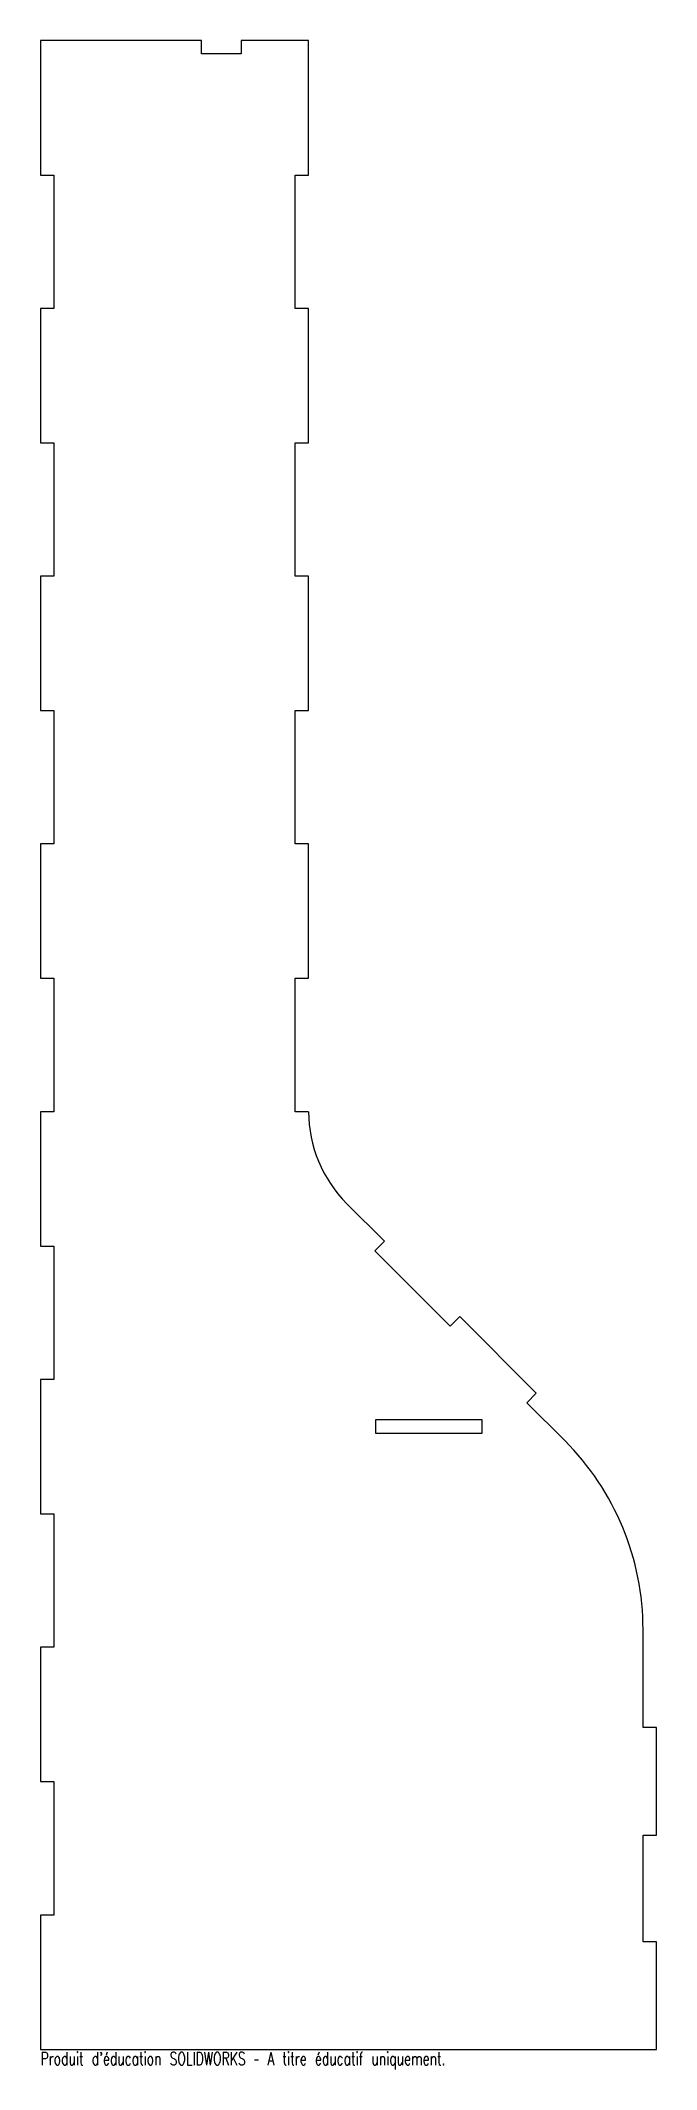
# Model space of a CAD drawing. Header units: millimetres. Extents: x 0 to 230, y -8 to 750.
import ezdxf

# ---------------------------------------------------------------- set-up
doc = ezdxf.new("R2010")
doc.units = ezdxf.units.MM
doc.styles.add('SLDTEXTSTYLE0', font='TXT', dxfattribs={"width": 0.7, "bigfont": 'bigfont'})

msp = doc.modelspace()

# ---------------------------------------------------------------- linework, layer by layer
at = {"color": 7, "linetype": 'Continuous', "lineweight": 25}
for p, q in [((60.1, 750.1), (-0.1, 750.1)), ((-0.1, 750.1), (-0.1, 699.9)), ((60.1, 745.1), (60.1, 750.1)), ((100.1, 750.1), (74.9, 750.1)), ((74.9, 750.1), (74.9, 745.1)), ((100.1, 699.9), (100.1, 750.1)), ((74.9, 745.1), (60.1, 745.1)), ((-0.1, 699.9), (4.9, 699.9)), ((4.9, 699.9), (4.9, 650.1)), ((95.1, 650.1), (95.1, 699.9)), ((95.1, 699.9), (100.1, 699.9)), ((4.9, 650.1), (-0.1, 650.1)), ((-0.1, 650.1), (-0.1, 599.9)), ((100.1, 650.1), (95.1, 650.1)), ((100.1, 599.9), (100.1, 650.1)), ((-0.1, 599.9), (4.9, 599.9)), ((4.9, 599.9), (4.9, 550.1)), ((95.1, 550.1), (95.1, 599.9)), ((95.1, 599.9), (100.1, 599.9)), ((4.9, 550.1), (-0.1, 550.1)), ((-0.1, 550.1), (-0.1, 499.9)), ((100.1, 550.1), (95.1, 550.1)), ((100.1, 499.9), (100.1, 550.1)), ((-0.1, 499.9), (4.9, 499.9)), ((4.9, 499.9), (4.9, 450.1)), ((95.1, 450.1), (95.1, 499.9)), ((95.1, 499.9), (100.1, 499.9)), ((4.9, 450.1), (-0.1, 450.1)), ((-0.1, 450.1), (-0.1, 399.9)), ((100.1, 450.1), (95.1, 450.1)), ((100.1, 399.9), (100.1, 450.1)), ((-0.1, 399.9), (4.9, 399.9)), ((4.9, 399.9), (4.9, 350.1)), ((95.1, 350.1), (95.1, 399.9)), ((95.1, 399.9), (100.1, 399.9)), ((4.9, 350.1), (-0.1, 350.1)), ((-0.1, 350.1), (-0.1, 299.9)), ((100.1, 350.1), (95.1, 350.1)), ((128.43, 301.72), (114.28, 315.86)), ((-0.1, 299.9), (4.9, 299.9)), ((4.9, 299.9), (4.9, 250.1)), ((124.89, 298.18), (128.43, 301.72)), ((153.03, 270.04), (124.89, 298.18)), ((156.57, 273.57), (153.03, 270.04)), ((185.2, 244.94), (156.57, 273.57)), ((4.9, 250.1), (-0.1, 250.1)), ((-0.1, 250.1), (-0.1, 199.9)), ((185.2, 244.94), (181.67, 241.4)), ((125.1, 235), (125.1, 230.1)), ((164.9, 235), (125.1, 235)), ((164.9, 230.1), (164.9, 235)), ((181.67, 241.4), (195.81, 227.26)), ((125.1, 230.1), (164.9, 230.1)), ((-0.1, 199.9), (4.9, 199.9)), ((4.9, 199.9), (4.9, 150.1)), ((225.1, 120.1), (225.1, 156.55)), ((4.9, 150.1), (-0.1, 150.1)), ((-0.1, 150.1), (-0.1, 99.9)), ((230.1, 120.1), (225.1, 120.1)), ((230.1, 79.9), (230.1, 120.1)), ((-0.1, 99.9), (4.9, 99.9)), ((4.9, 99.9), (4.9, 50.1)), ((225.1, 40.1), (225.1, 79.9)), ((225.1, 79.9), (230.1, 79.9)), ((4.9, 50.1), (-0.1, 50.1)), ((-0.1, 50.1), (-0.1, -0.1)), ((230.1, 40.1), (225.1, 40.1)), ((230.1, -0.1), (230.1, 40.1)), ((-0.1, -0.1), (230.1, -0.1))]:
    msp.add_line(p, q, dxfattribs=at)
for centre, radius, start, end in [((148.53, 350.1), 48.43, 180, 225), ((125.1, 156.55), 100, 0, 45)]:
    msp.add_arc(centre, radius, start, end, dxfattribs=at)

# ---------------------------------------------------------------- texts
at = {"color": 7, "linetype": 'Continuous', "insert": (-0.1, -1.12), "char_height": 4.8336, "attachment_point": 1, "style": 'SLDTEXTSTYLE0'}
msp.add_mtext("Produit d'éducation SOLIDWORKS – A titre éducatif uniquement.", dxfattribs=at)

doc.saveas('drawing.dxf')
